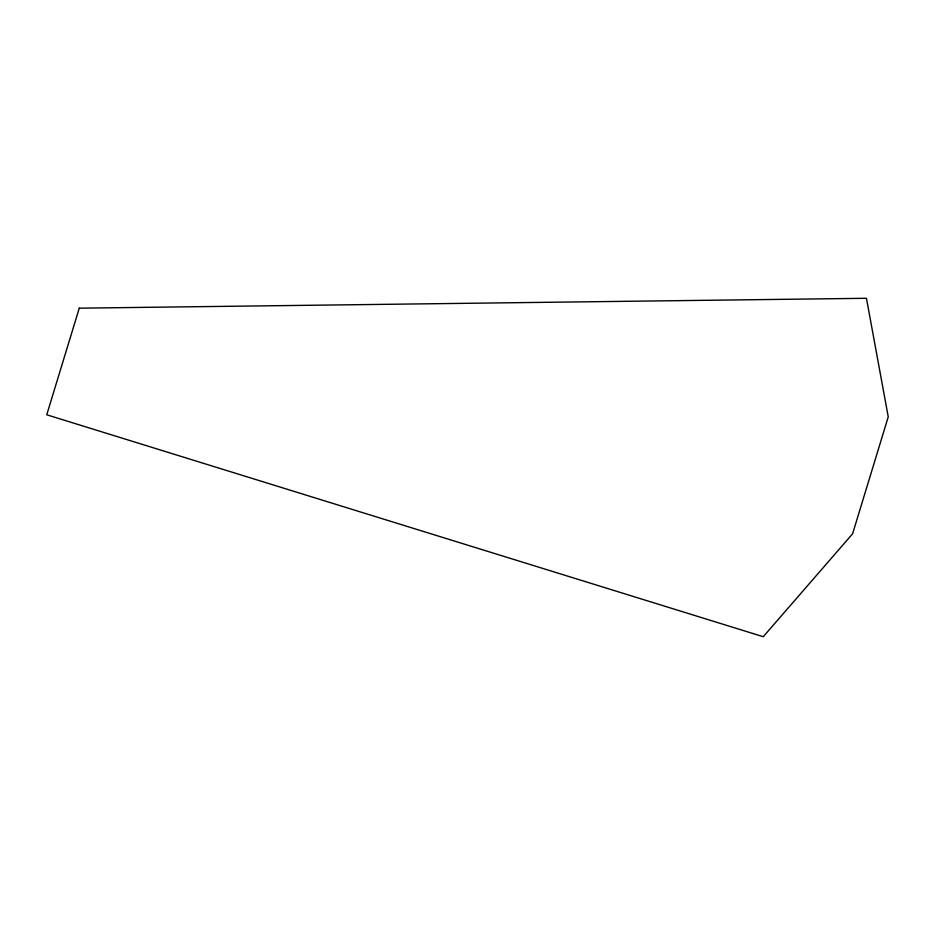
<?xml version="1.0" encoding="UTF-8"?>
<svg xmlns="http://www.w3.org/2000/svg" width="935" height="935" viewBox="0 0 935 935"><rect width="100%" height="100%" fill="white"/><g stroke="black" fill="none" stroke-linecap="round" stroke-linejoin="round"><path stroke-width="1.4" d="M79.265 308.176L46.75 414.789L763.252 636.712L852.591 533.803L888.25 416.87L866.453 298.288L79.265 308.176"/></g></svg>
